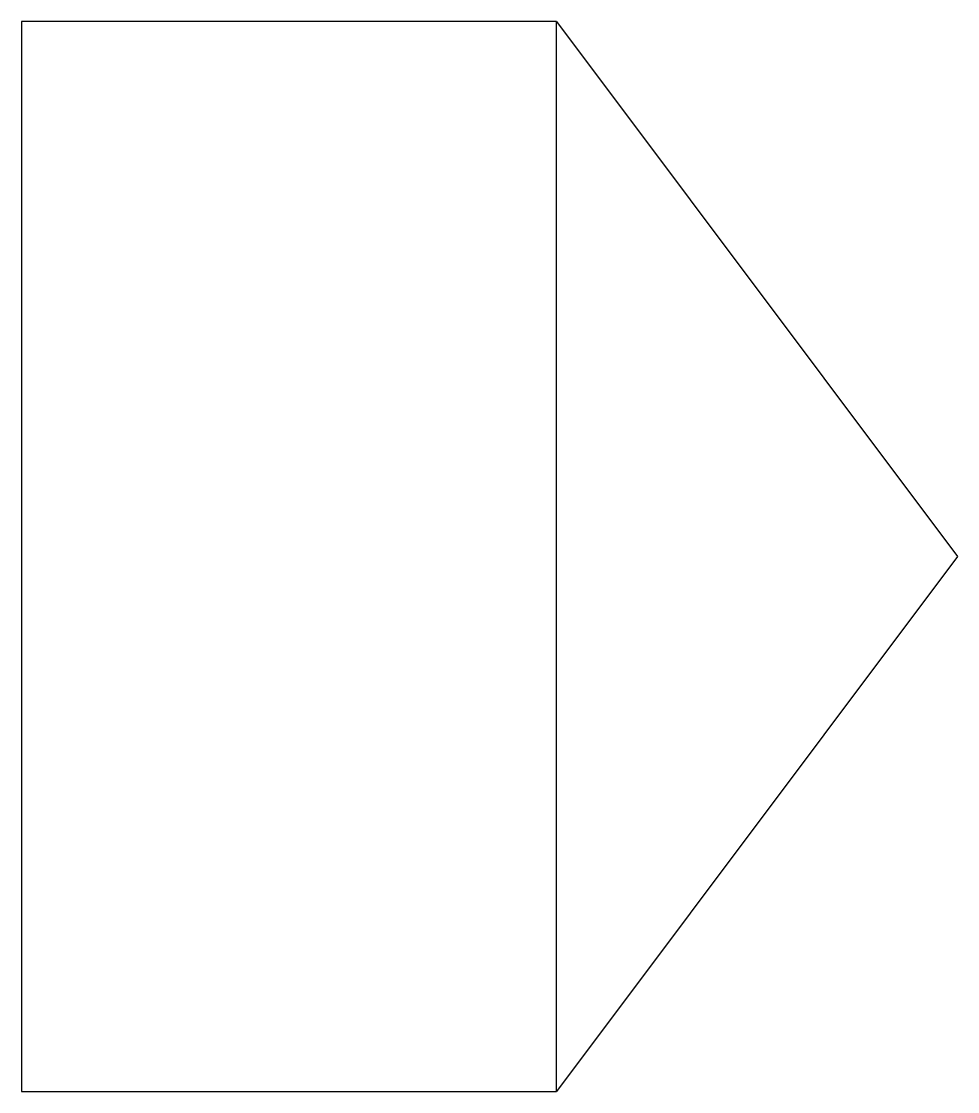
# Model space of a CAD drawing. Header units: millimetres. Extents: x 0 to 0.875, y -0.5 to 0.5.
import ezdxf

# ---------------------------------------------------------------- set-up
doc = ezdxf.new("R2010")
doc.units = ezdxf.units.MM

msp = doc.modelspace()

# ---------------------------------------------------------------- linework, layer by layer
for p, q in [((0, 0.5), (0, -0.5)), ((0.5, 0.5), (0, 0.5)), ((0.5, 0.5), (0.875, 0)), ((0.5, -0.5), (0.5, 0.5)), ((0.875, 0), (0.5, -0.5)), ((0, -0.5), (0.5, -0.5))]:
    msp.add_line(p, q)

doc.saveas('drawing.dxf')
